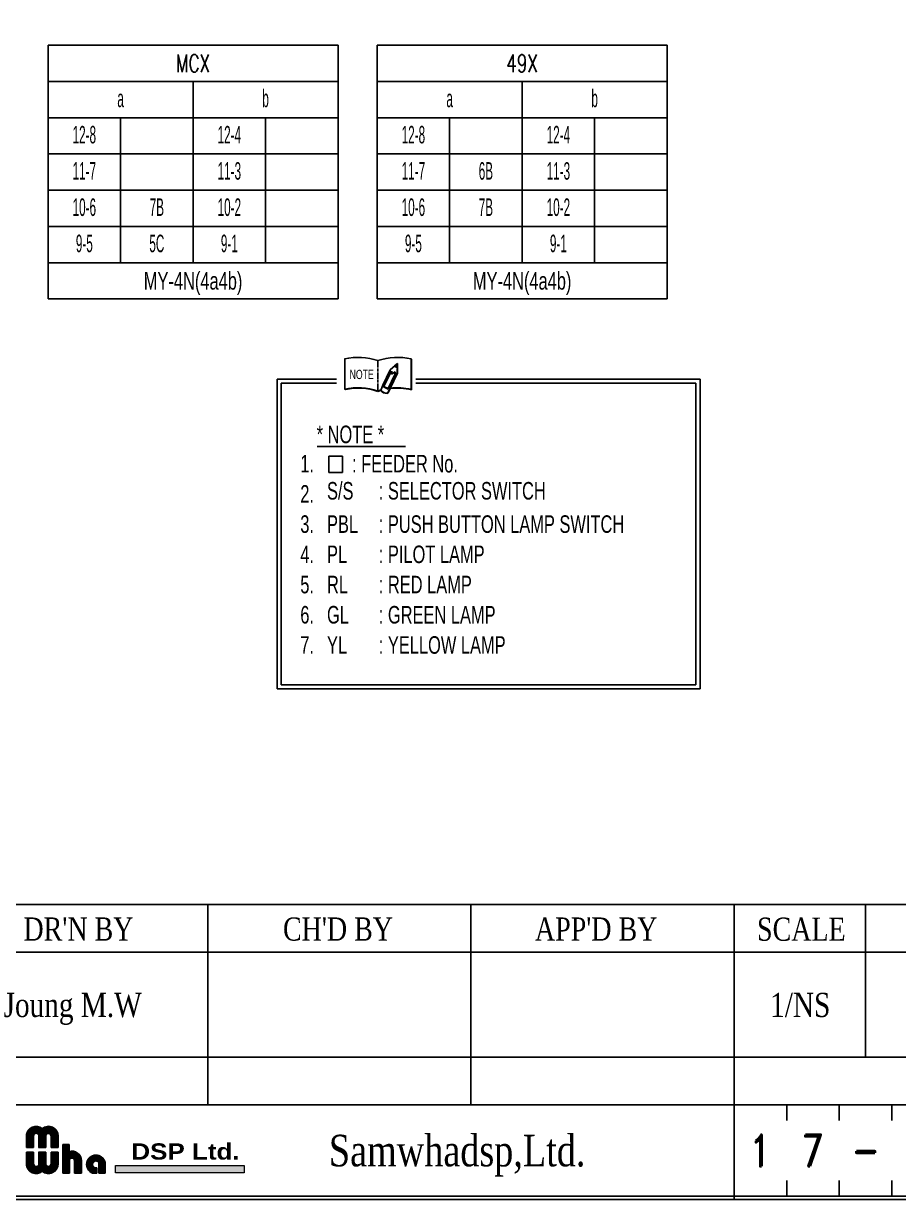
# Model space of a CAD drawing. Header units: millimetres. Extents: x 107 to 2900, y 85 to 3996.
# Drawn here: x 2495.3 to 2674.8, y 727.3 to 968.5 of the extents above; entities that cross this region are included whole.
import ezdxf
from ezdxf.enums import TextEntityAlignment as Align

# ---------------------------------------------------------------- set-up
doc = ezdxf.new("R2010")
doc.units = ezdxf.units.MM
doc.linetypes.add('A1', pattern=[0.7, 0.5, -0.1, 0, -0.1])
for name, color, linetype in [('10', 1, 'Continuous'), ('20', 2, 'Continuous'), ('40', 4, 'Continuous'), ('70', 7, 'Continuous'), ('ASHADE', 7, 'Continuous'), ('TEXT', 6, 'Continuous')]:
    doc.layers.add(name, color=color, linetype=linetype)
doc.styles.add('ghs', font='NGULIM.TTF')
doc.styles.add('ROMANS', font='ROMANS.shx', dxfattribs={"width": 0.7})
doc.styles.add('SD', font='ROMAND.shx', dxfattribs={"width": 0.8})
doc.styles.add('SS', font='batang.ttc', dxfattribs={"width": 0.8})
doc.styles.get("Standard").update_dxf_attribs({"font": 'BareunDotumPro1.ttf'})

# ---------------------------------------------------------------- blocks, each defined once
blk = doc.blocks.new('abcd')
at = {"color": 20}
for p, q in [((7198, 894), (7198, 649)), ((7199, 894), (7199, 649)), ((7200, 895), (7200, 649)), ((7201, 896), (7201, 649)), ((7202, 897), (7202, 649)), ((7203, 897), (7203, 649)), ((7204, 898), (7204, 649)), ((7205, 899), (7205, 649)), ((7206, 899), (7206, 649)), ((7207, 900), (7207, 649)), ((7208, 901), (7208, 649)), ((7209, 901), (7209, 649)), ((7210, 902), (7210, 649)), ((7211, 902), (7211, 649)), ((7212, 903), (7212, 649)), ((7213, 904), (7213, 649)), ((7214, 904), (7214, 649)), ((7215, 905), (7215, 649)), ((7216, 905), (7216, 649)), ((7217, 906), (7217, 649)), ((7218, 906), (7218, 649)), ((7219, 907), (7219, 649)), ((7220, 907), (7220, 649)), ((7221, 908), (7221, 649)), ((7222, 908), (7222, 649)), ((7223, 908), (7223, 649)), ((7224, 909), (7224, 649)), ((7225, 909), (7225, 649)), ((7226, 910), (7226, 649)), ((7227, 910), (7227, 649)), ((7228, 911), (7228, 649)), ((7229, 911), (7229, 649)), ((7230, 911), (7230, 649)), ((7231, 912), (7231, 649)), ((7232, 912), (7232, 649)), ((7233, 912), (7233, 649)), ((7234, 913), (7234, 649)), ((7235, 913), (7235, 649)), ((7236, 913), (7236, 649)), ((7237, 914), (7237, 649)), ((7237, 914), (7237, 649)), ((7238, 914), (7238, 649)), ((7238, 914), (7238, 649)), ((7239, 914), (7239, 649)), ((7240, 914), (7240, 649)), ((7241, 915), (7241, 803)), ((7242, 915), (7242, 807)), ((7243, 915), (7243, 810)), ((7244, 915), (7244, 812)), ((7245, 916), (7245, 814)), ((7246, 916), (7246, 816)), ((7247, 916), (7247, 817)), ((7248, 916), (7248, 818)), ((7249, 917), (7249, 820)), ((7250, 917), (7250, 821)), ((7251, 917), (7251, 822)), ((7252, 917), (7252, 823)), ((7253, 917), (7253, 823)), ((7254, 917), (7254, 824)), ((7255, 918), (7255, 825)), ((7256, 918), (7256, 826)), ((7257, 918), (7257, 826)), ((7258, 918), (7258, 827)), ((7259, 918), (7259, 827)), ((7259, 918), (7259, 827)), ((7260, 918), (7260, 828)), ((7260, 918), (7260, 828)), ((7261, 918), (7261, 828)), ((7262, 918), (7262, 829)), ((7263, 918), (7263, 829)), ((7264, 918), (7264, 830)), ((7265, 919), (7265, 830)), ((7266, 919), (7266, 830)), ((7267, 919), (7267, 830)), ((7268, 919), (7268, 831)), ((7269, 919), (7269, 831)), ((7270, 919), (7270, 831)), ((7271, 919), (7271, 831)), ((7272, 919), (7272, 831)), ((7273, 919), (7273, 831)), ((7274, 919), (7274, 831)), ((7275, 919), (7275, 831)), ((7276, 919), (7276, 831)), ((7277, 919), (7277, 831)), ((7278, 919), (7278, 831)), ((7279, 918), (7279, 831)), ((7280, 918), (7280, 831)), ((7281, 918), (7281, 831)), ((7282, 918), (7282, 830)), ((7283, 918), (7283, 830)), ((7284, 918), (7284, 830)), ((7285, 918), (7285, 830)), ((7286, 918), (7286, 829)), ((7287, 918), (7287, 829)), ((7288, 918), (7288, 829)), ((7289, 917), (7289, 828)), ((7290, 917), (7290, 828)), ((7291, 917), (7291, 827)), ((7292, 917), (7292, 827)), ((7293, 917), (7293, 826)), ((7294, 917), (7294, 825)), ((7295, 916), (7295, 825)), ((7296, 916), (7296, 824)), ((7297, 916), (7297, 823)), ((7298, 916), (7298, 822)), ((7299, 916), (7299, 821)), ((7300, 915), (7300, 820)), ((7301, 915), (7301, 819)), ((7302, 915), (7302, 818)), ((7303, 915), (7303, 816)), ((7304, 914), (7304, 815)), ((7305, 914), (7305, 813)), ((7306, 914), (7306, 811)), ((7307, 913), (7307, 808)), ((7308, 913), (7308, 805)), ((7309, 913), (7309, 649)), ((7310, 912), (7310, 649)), ((7311, 912), (7311, 649)), ((7312, 912), (7312, 649)), ((7313, 911), (7313, 649)), ((7314, 911), (7314, 649)), ((7315, 911), (7315, 649)), ((7316, 910), (7316, 649)), ((7317, 910), (7317, 649)), ((7318, 909), (7318, 649)), ((7319, 909), (7319, 649)), ((7320, 909), (7320, 649)), ((7321, 908), (7321, 649)), ((7322, 908), (7322, 649)), ((7323, 907), (7323, 649)), ((7324, 907), (7324, 649)), ((7324, 907), (7324, 649)), ((7325, 906), (7325, 649)), ((7325, 906), (7325, 649)), ((7326, 906), (7326, 649)), ((7327, 905), (7327, 649)), ((7328, 905), (7328, 649)), ((7329, 904), (7329, 649)), ((7330, 904), (7330, 649)), ((7331, 903), (7331, 649)), ((7332, 903), (7332, 649)), ((7333, 902), (7333, 649)), ((7334, 901), (7334, 649)), ((7335, 901), (7335, 649)), ((7336, 900), (7336, 649)), ((7337, 900), (7337, 649)), ((7338, 899), (7338, 649)), ((7339, 898), (7339, 649)), ((7340, 898), (7340, 649)), ((7341, 897), (7341, 649)), ((7342, 896), (7342, 649)), ((7343, 895), (7343, 649)), ((7344, 895), (7344, 649)), ((7345, 894), (7345, 649)), ((7356, 894), (7356, 649)), ((7357, 894), (7357, 649)), ((7358, 895), (7358, 649)), ((7359, 896), (7359, 649)), ((7360, 897), (7360, 649)), ((7361, 897), (7361, 649)), ((7362, 898), (7362, 649)), ((7363, 899), (7363, 649)), ((7364, 899), (7364, 649)), ((7365, 900), (7365, 649)), ((7366, 901), (7366, 649)), ((7367, 901), (7367, 649)), ((7368, 902), (7368, 649)), ((7369, 902), (7369, 649)), ((7370, 903), (7370, 649)), ((7371, 904), (7371, 649)), ((7372, 904), (7372, 649)), ((7373, 905), (7373, 649)), ((7374, 905), (7374, 649)), ((7375, 906), (7375, 649)), ((7376, 906), (7376, 649)), ((7377, 907), (7377, 649)), ((7378, 907), (7378, 649)), ((7379, 908), (7379, 649)), ((7380, 908), (7380, 649)), ((7381, 909), (7381, 649)), ((7382, 909), (7382, 649)), ((7383, 909), (7383, 649)), ((7384, 910), (7384, 649)), ((7385, 910), (7385, 649)), ((7386, 911), (7386, 649)), ((7387, 911), (7387, 649)), ((7388, 911), (7388, 649)), ((7389, 912), (7389, 649)), ((7390, 912), (7390, 649)), ((7391, 912), (7391, 649)), ((7392, 913), (7392, 649)), ((7393, 913), (7393, 649)), ((7394, 913), (7394, 649)), ((7395, 914), (7395, 803)), ((7396, 914), (7396, 807)), ((7397, 914), (7397, 809)), ((7398, 915), (7398, 811)), ((7399, 915), (7399, 813)), ((7400, 915), (7400, 815)), ((7401, 915), (7401, 816)), ((7402, 916), (7402, 817)), ((7403, 916), (7403, 818)), ((7404, 916), (7404, 819)), ((7405, 916), (7405, 820)), ((7406, 917), (7406, 821)), ((7407, 917), (7407, 822)), ((7408, 917), (7408, 823)), ((7409, 917), (7409, 824)), ((7410, 917), (7410, 824)), ((7411, 917), (7411, 825)), ((7411, 917), (7411, 825)), ((7412, 918), (7412, 825)), ((7412, 918), (7412, 825)), ((7413, 918), (7413, 826)), ((7414, 918), (7414, 826)), ((7415, 918), (7415, 827)), ((7416, 918), (7416, 827)), ((7417, 918), (7417, 828)), ((7418, 918), (7418, 828)), ((7419, 918), (7419, 828)), ((7420, 919), (7420, 829)), ((7421, 919), (7421, 829)), ((7422, 919), (7422, 829)), ((7423, 919), (7423, 829)), ((7424, 919), (7424, 829)), ((7425, 919), (7425, 829)), ((7426, 919), (7426, 830)), ((7427, 919), (7427, 830)), ((7428, 919), (7428, 830)), ((7429, 919), (7429, 830)), ((7430, 919), (7430, 830)), ((7431, 919), (7431, 830)), ((7432, 919), (7432, 829)), ((7433, 919), (7433, 829)), ((7433, 919), (7433, 829)), ((7434, 919), (7434, 829)), ((7434, 919), (7434, 829)), ((7435, 919), (7435, 829)), ((7436, 919), (7436, 829)), ((7437, 919), (7437, 829)), ((7438, 919), (7438, 828)), ((7439, 919), (7439, 828)), ((7440, 919), (7440, 828)), ((7441, 918), (7441, 827)), ((7442, 918), (7442, 827)), ((7443, 918), (7443, 826)), ((7444, 918), (7444, 826)), ((7445, 918), (7445, 825)), ((7446, 918), (7446, 825)), ((7447, 918), (7447, 824)), ((7448, 918), (7448, 823)), ((7449, 917), (7449, 823)), ((7450, 917), (7450, 822)), ((7451, 917), (7451, 821)), ((7452, 917), (7452, 820)), ((7453, 917), (7453, 819)), ((7454, 917), (7454, 818)), ((7455, 916), (7455, 817)), ((7456, 916), (7456, 816)), ((7457, 916), (7457, 814)), ((7458, 916), (7458, 812)), ((7459, 915), (7459, 811)), ((7460, 915), (7460, 808)), ((7461, 915), (7461, 806)), ((7462, 915), (7462, 802)), ((7463, 914), (7463, 649)), ((7463, 914), (7463, 649)), ((7464, 914), (7464, 649)), ((7465, 914), (7465, 649)), ((7466, 913), (7466, 649)), ((7467, 913), (7467, 649)), ((7468, 913), (7468, 649)), ((7469, 912), (7469, 649)), ((7470, 912), (7470, 649)), ((7471, 912), (7471, 649)), ((7472, 911), (7472, 649)), ((7473, 911), (7473, 649)), ((7474, 911), (7474, 649)), ((7475, 910), (7475, 649)), ((7476, 910), (7476, 649)), ((7477, 909), (7477, 649)), ((7478, 909), (7478, 649)), ((7479, 909), (7479, 649)), ((7480, 908), (7480, 649)), ((7481, 908), (7481, 649)), ((7482, 907), (7482, 649)), ((7483, 907), (7483, 649)), ((7484, 906), (7484, 649)), ((7485, 906), (7485, 649)), ((7486, 905), (7486, 649)), ((7487, 905), (7487, 649)), ((7488, 904), (7488, 649)), ((7489, 904), (7489, 649)), ((7490, 903), (7490, 649)), ((7491, 902), (7491, 649)), ((7492, 902), (7492, 649)), ((7493, 901), (7493, 649)), ((7494, 901), (7494, 649)), ((7495, 900), (7495, 649)), ((7496, 899), (7496, 649)), ((7497, 899), (7497, 649)), ((7498, 898), (7498, 649)), ((7499, 897), (7499, 649)), ((7500, 897), (7500, 649)), ((7501, 896), (7501, 649)), ((7502, 895), (7502, 649)), ((7503, 894), (7503, 649)), ((7504, 894), (7504, 649)), ((7151, 807), (7151, 649)), ((7151, 807), (7151, 649)), ((7151, 798), (7151, 649)), ((7152, 816), (7152, 649)), ((7153, 822), (7153, 649)), ((7154, 826), (7154, 649)), ((7155, 830), (7155, 649)), ((7156, 833), (7156, 649)), ((7157, 836), (7157, 649)), ((7158, 839), (7158, 649)), ((7159, 842), (7159, 649)), ((7160, 844), (7160, 649)), ((7161, 847), (7161, 649)), ((7162, 849), (7162, 649)), ((7163, 851), (7163, 649)), ((7164, 853), (7164, 649)), ((7165, 855), (7165, 649)), ((7166, 857), (7166, 649)), ((7167, 858), (7167, 649)), ((7168, 860), (7168, 649)), ((7169, 862), (7169, 649)), ((7170, 863), (7170, 649)), ((7171, 865), (7171, 649)), ((7172, 866), (7172, 649)), ((7172, 866), (7172, 649)), ((7173, 868), (7173, 649)), ((7173, 868), (7173, 649)), ((7174, 869), (7174, 649)), ((7175, 871), (7175, 649)), ((7176, 872), (7176, 649)), ((7177, 873), (7177, 649)), ((7178, 874), (7178, 649)), ((7179, 876), (7179, 649)), ((7180, 877), (7180, 649)), ((7181, 878), (7181, 649)), ((7182, 879), (7182, 649)), ((7183, 880), (7183, 649)), ((7184, 881), (7184, 649)), ((7185, 882), (7185, 649)), ((7186, 883), (7186, 649)), ((7187, 884), (7187, 649)), ((7188, 885), (7188, 649)), ((7189, 886), (7189, 649)), ((7190, 887), (7190, 649)), ((7191, 888), (7191, 649)), ((7192, 889), (7192, 649)), ((7193, 890), (7193, 649)), ((7194, 890), (7194, 649)), ((7195, 891), (7195, 649)), ((7196, 892), (7196, 649)), ((7197, 893), (7197, 649)), ((7241, 649), (7241, 798)), ((7309, 798), (7309, 651)), ((7346, 893), (7346, 649)), ((7346, 893), (7346, 649)), ((7347, 892), (7347, 649)), ((7347, 892), (7347, 649)), ((7348, 892), (7348, 649)), ((7349, 891), (7349, 649)), ((7350, 890), (7350, 649)), ((7351, 890), (7351, 649)), ((7352, 890), (7352, 649)), ((7353, 891), (7353, 649)), ((7354, 892), (7354, 649)), ((7355, 893), (7355, 649)), ((7394, 649), (7394, 796)), ((7505, 893), (7505, 649)), ((7506, 892), (7506, 649)), ((7507, 891), (7507, 649)), ((7508, 890), (7508, 649)), ((7509, 890), (7509, 649)), ((7510, 889), (7510, 649)), ((7511, 888), (7511, 649)), ((7512, 887), (7512, 649)), ((7513, 886), (7513, 649)), ((7513, 886), (7513, 649)), ((7514, 885), (7514, 649)), ((7514, 885), (7514, 649)), ((7515, 884), (7515, 649)), ((7516, 883), (7516, 649)), ((7517, 882), (7517, 649)), ((7518, 881), (7518, 649)), ((7519, 880), (7519, 649)), ((7520, 879), (7520, 649)), ((7521, 878), (7521, 649)), ((7522, 877), (7522, 649)), ((7523, 875), (7523, 649)), ((7524, 874), (7524, 649)), ((7525, 873), (7525, 649)), ((7526, 872), (7526, 649)), ((7527, 870), (7527, 649)), ((7528, 869), (7528, 649)), ((7529, 867), (7529, 649)), ((7530, 866), (7530, 649)), ((7531, 865), (7531, 649)), ((7532, 863), (7532, 649)), ((7533, 861), (7533, 649)), ((7534, 860), (7534, 649)), ((7535, 858), (7535, 649)), ((7535, 858), (7535, 649)), ((7536, 856), (7536, 649)), ((7536, 856), (7536, 649)), ((7537, 854), (7537, 649)), ((7538, 852), (7538, 649)), ((7539, 850), (7539, 649)), ((7540, 848), (7540, 649)), ((7541, 846), (7541, 649)), ((7542, 844), (7542, 649)), ((7543, 841), (7543, 649)), ((7544, 838), (7544, 649)), ((7545, 836), (7545, 649)), ((7546, 832), (7546, 649)), ((7547, 829), (7547, 649)), ((7548, 825), (7548, 649)), ((7549, 820), (7549, 649)), ((7550, 813), (7550, 649)), ((7551, 649), (7551, 799)), ((7151, 649), (7241, 649)), ((7305, 649), (7394, 649)), ((7463, 649), (7551, 649))]:
    blk.add_line(p, q, dxfattribs=at)
at = {"color": 5}
for p, q in [((7610, 689), (7610, 327)), ((7610, 689), (7690, 688)), ((7612, 689), (7612, 327)), ((7613, 689), (7613, 327)), ((7614, 689), (7614, 327)), ((7615, 689), (7615, 327)), ((7616, 689), (7616, 327)), ((7617, 689), (7617, 327)), ((7618, 689), (7618, 327)), ((7619, 689), (7619, 327)), ((7620, 689), (7620, 327)), ((7621, 689), (7621, 327)), ((7622, 689), (7622, 327)), ((7623, 689), (7623, 327)), ((7624, 689), (7624, 327)), ((7625, 689), (7625, 327)), ((7626, 689), (7626, 327)), ((7627, 689), (7627, 327)), ((7628, 689), (7628, 327)), ((7629, 689), (7629, 327)), ((7630, 689), (7630, 327)), ((7631, 689), (7631, 327)), ((7632, 689), (7632, 327)), ((7633, 689), (7633, 327)), ((7634, 689), (7634, 327)), ((7635, 689), (7635, 327)), ((7636, 689), (7636, 327)), ((7637, 689), (7637, 327)), ((7638, 689), (7638, 327)), ((7639, 689), (7639, 327)), ((7640, 689), (7640, 327)), ((7641, 689), (7641, 327)), ((7642, 689), (7642, 327)), ((7643, 689), (7643, 327)), ((7644, 689), (7644, 327)), ((7645, 689), (7645, 327)), ((7646, 689), (7646, 327)), ((7647, 689), (7647, 327)), ((7648, 689), (7648, 327)), ((7649, 689), (7649, 327)), ((7650, 689), (7650, 327)), ((7651, 689), (7651, 327)), ((7652, 689), (7652, 327)), ((7653, 689), (7653, 327)), ((7654, 689), (7654, 327)), ((7655, 688), (7655, 327)), ((7656, 688), (7656, 327)), ((7657, 688), (7657, 327)), ((7657, 688), (7657, 327)), ((7658, 688), (7658, 327)), ((7658, 688), (7658, 327)), ((7659, 688), (7659, 327)), ((7660, 688), (7660, 327)), ((7661, 688), (7661, 327)), ((7662, 688), (7662, 327)), ((7663, 688), (7663, 327)), ((7664, 688), (7664, 327)), ((7665, 688), (7665, 327)), ((7666, 688), (7666, 327)), ((7667, 688), (7667, 327)), ((7668, 688), (7668, 327)), ((7669, 688), (7669, 327)), ((7670, 688), (7670, 327)), ((7671, 688), (7671, 327)), ((7672, 688), (7672, 327)), ((7673, 688), (7673, 327)), ((7674, 688), (7674, 327)), ((7675, 688), (7675, 327)), ((7676, 688), (7676, 327)), ((7677, 688), (7677, 327)), ((7678, 688), (7678, 327)), ((7679, 688), (7679, 327)), ((7679, 688), (7679, 327)), ((7680, 688), (7680, 327)), ((7680, 688), (7680, 327)), ((7681, 688), (7681, 327)), ((7682, 688), (7682, 327)), ((7683, 688), (7683, 327)), ((7684, 688), (7684, 327)), ((7685, 688), (7685, 327)), ((7686, 688), (7686, 327)), ((7687, 688), (7687, 327)), ((7688, 688), (7688, 327)), ((7689, 688), (7689, 327)), ((7690, 600), (7690, 688)), ((7690, 688), (7690, 600)), ((7690, 688), (7690, 327)), ((7691, 600), (7691, 327)), ((7692, 600), (7692, 327)), ((7693, 601), (7693, 327)), ((7694, 601), (7694, 327)), ((7695, 601), (7695, 493)), ((7696, 601), (7696, 496)), ((7697, 602), (7697, 498)), ((7698, 602), (7698, 500)), ((7699, 602), (7699, 502)), ((7700, 602), (7700, 503)), ((7701, 603), (7701, 505)), ((7702, 603), (7702, 506)), ((7703, 603), (7703, 507)), ((7704, 603), (7704, 508)), ((7705, 603), (7705, 509)), ((7706, 603), (7706, 510)), ((7707, 604), (7707, 510)), ((7708, 604), (7708, 511)), ((7709, 604), (7709, 512)), ((7710, 604), (7710, 512)), ((7711, 604), (7711, 513)), ((7712, 604), (7712, 513)), ((7713, 604), (7713, 514)), ((7714, 604), (7714, 514)), ((7715, 605), (7715, 515)), ((7716, 605), (7716, 515)), ((7717, 605), (7717, 515)), ((7718, 605), (7718, 516)), ((7719, 605), (7719, 516)), ((7720, 605), (7720, 516)), ((7721, 605), (7721, 516)), ((7722, 605), (7722, 516)), ((7723, 605), (7723, 516)), ((7724, 605), (7724, 516)), ((7725, 605), (7725, 516)), ((7726, 605), (7726, 517)), ((7727, 605), (7727, 516)), ((7728, 605), (7728, 516)), ((7729, 605), (7729, 516)), ((7730, 605), (7730, 516)), ((7731, 605), (7731, 516)), ((7731, 605), (7731, 516)), ((7732, 605), (7732, 516)), ((7732, 605), (7732, 516)), ((7733, 605), (7733, 516)), ((7734, 605), (7734, 515)), ((7735, 605), (7735, 515)), ((7736, 604), (7736, 515)), ((7737, 604), (7737, 515)), ((7738, 604), (7738, 514)), ((7739, 604), (7739, 514)), ((7740, 604), (7740, 513)), ((7741, 604), (7741, 513)), ((7742, 604), (7742, 512)), ((7743, 604), (7743, 512)), ((7744, 603), (7744, 511)), ((7745, 603), (7745, 510)), ((7746, 603), (7746, 509)), ((7747, 603), (7747, 508)), ((7748, 603), (7748, 508)), ((7749, 603), (7749, 507)), ((7750, 602), (7750, 505)), ((7751, 602), (7751, 504)), ((7752, 602), (7752, 503)), ((7753, 602), (7753, 501)), ((7753, 602), (7753, 501)), ((7754, 601), (7754, 500)), ((7754, 601), (7754, 500)), ((7755, 601), (7755, 498)), ((7756, 601), (7756, 495)), ((7757, 601), (7757, 492)), ((7758, 600), (7758, 327)), ((7759, 600), (7759, 327)), ((7760, 600), (7760, 327)), ((7761, 599), (7761, 327)), ((7762, 599), (7762, 327)), ((7763, 599), (7763, 327)), ((7764, 599), (7764, 327)), ((7765, 598), (7765, 327)), ((7766, 598), (7766, 327)), ((7767, 597), (7767, 327)), ((7768, 597), (7768, 327)), ((7769, 597), (7769, 327)), ((7770, 596), (7770, 327)), ((7771, 596), (7771, 327)), ((7151, 442), (7151, 591)), ((7151, 591), (7241, 591)), ((7151, 433), (7151, 591)), ((7151, 433), (7151, 591)), ((7152, 424), (7152, 591)), ((7153, 418), (7153, 591)), ((7154, 414), (7154, 591)), ((7155, 410), (7155, 591)), ((7156, 407), (7156, 591)), ((7157, 403), (7157, 591)), ((7158, 401), (7158, 591)), ((7159, 398), (7159, 591)), ((7160, 396), (7160, 591)), ((7161, 393), (7161, 591)), ((7162, 391), (7162, 591)), ((7163, 389), (7163, 591)), ((7164, 387), (7164, 591)), ((7165, 385), (7165, 591)), ((7166, 383), (7166, 591)), ((7167, 381), (7167, 591)), ((7168, 380), (7168, 591)), ((7169, 378), (7169, 591)), ((7170, 377), (7170, 591)), ((7171, 375), (7171, 591)), ((7172, 374), (7172, 591)), ((7172, 374), (7172, 591)), ((7173, 372), (7173, 591)), ((7173, 372), (7173, 591)), ((7174, 371), (7174, 591)), ((7175, 369), (7175, 591)), ((7176, 368), (7176, 591)), ((7177, 367), (7177, 591)), ((7178, 366), (7178, 591)), ((7179, 364), (7179, 591)), ((7180, 363), (7180, 591)), ((7181, 362), (7181, 591)), ((7182, 361), (7182, 591)), ((7183, 360), (7183, 591)), ((7184, 359), (7184, 591)), ((7185, 358), (7185, 591)), ((7186, 357), (7186, 591)), ((7187, 356), (7187, 591)), ((7188, 355), (7188, 591)), ((7189, 354), (7189, 591)), ((7190, 353), (7190, 591)), ((7191, 352), (7191, 591)), ((7192, 351), (7192, 591)), ((7193, 350), (7193, 591)), ((7194, 349), (7194, 591)), ((7195, 349), (7195, 591)), ((7196, 348), (7196, 591)), ((7197, 347), (7197, 591)), ((7198, 346), (7198, 591)), ((7199, 345), (7199, 591)), ((7200, 345), (7200, 591)), ((7201, 344), (7201, 591)), ((7202, 343), (7202, 591)), ((7203, 343), (7203, 591)), ((7204, 342), (7204, 591)), ((7205, 341), (7205, 591)), ((7206, 341), (7206, 591)), ((7207, 340), (7207, 591)), ((7208, 339), (7208, 591)), ((7209, 339), (7209, 591)), ((7210, 338), (7210, 591)), ((7211, 337), (7211, 591)), ((7212, 337), (7212, 591)), ((7213, 336), (7213, 591)), ((7214, 336), (7214, 591)), ((7215, 335), (7215, 591)), ((7216, 335), (7216, 591)), ((7217, 334), (7217, 591)), ((7218, 334), (7218, 591)), ((7219, 333), (7219, 591)), ((7220, 333), (7220, 591)), ((7221, 332), (7221, 591)), ((7222, 332), (7222, 591)), ((7223, 331), (7223, 591)), ((7224, 331), (7224, 591)), ((7225, 331), (7225, 591)), ((7226, 330), (7226, 591)), ((7227, 330), (7227, 591)), ((7228, 329), (7228, 591)), ((7229, 329), (7229, 591)), ((7230, 329), (7230, 591)), ((7231, 328), (7231, 591)), ((7232, 328), (7232, 591)), ((7233, 328), (7233, 591)), ((7234, 327), (7234, 591)), ((7235, 327), (7235, 591)), ((7236, 327), (7236, 591)), ((7237, 326), (7237, 591)), ((7237, 326), (7237, 591)), ((7238, 326), (7238, 591)), ((7238, 326), (7238, 591)), ((7239, 326), (7239, 591)), ((7240, 325), (7240, 591)), ((7241, 591), (7241, 442)), ((7305, 591), (7394, 591)), ((7309, 327), (7309, 591)), ((7309, 442), (7309, 589)), ((7310, 327), (7310, 591)), ((7311, 328), (7311, 591)), ((7312, 328), (7312, 591)), ((7313, 328), (7313, 591)), ((7314, 329), (7314, 591)), ((7315, 329), (7315, 591)), ((7316, 330), (7316, 591)), ((7317, 330), (7317, 591)), ((7318, 330), (7318, 591)), ((7319, 331), (7319, 591)), ((7320, 331), (7320, 591)), ((7321, 332), (7321, 591)), ((7322, 332), (7322, 591)), ((7323, 333), (7323, 591)), ((7324, 333), (7324, 591)), ((7324, 333), (7324, 591)), ((7325, 334), (7325, 591)), ((7325, 334), (7325, 591)), ((7326, 334), (7326, 591)), ((7327, 335), (7327, 591)), ((7328, 335), (7328, 591)), ((7329, 336), (7329, 591)), ((7330, 336), (7330, 591)), ((7331, 337), (7331, 591)), ((7332, 337), (7332, 591)), ((7333, 338), (7333, 591)), ((7334, 338), (7334, 591)), ((7335, 339), (7335, 591)), ((7336, 340), (7336, 591)), ((7337, 340), (7337, 591)), ((7338, 341), (7338, 591)), ((7339, 342), (7339, 591)), ((7340, 342), (7340, 591)), ((7341, 343), (7341, 591)), ((7342, 344), (7342, 591)), ((7343, 344), (7343, 591)), ((7344, 345), (7344, 591)), ((7345, 346), (7345, 591)), ((7346, 347), (7346, 591)), ((7346, 347), (7346, 591)), ((7347, 347), (7347, 591)), ((7347, 347), (7347, 591)), ((7348, 348), (7348, 591)), ((7349, 349), (7349, 591)), ((7350, 350), (7350, 591)), ((7351, 350), (7351, 591)), ((7352, 349), (7352, 591)), ((7353, 349), (7353, 591)), ((7354, 348), (7354, 591)), ((7355, 347), (7355, 591)), ((7356, 346), (7356, 591)), ((7357, 345), (7357, 591)), ((7358, 345), (7358, 591)), ((7359, 344), (7359, 591)), ((7360, 343), (7360, 591)), ((7361, 343), (7361, 591)), ((7362, 342), (7362, 591)), ((7363, 341), (7363, 591)), ((7364, 341), (7364, 591)), ((7365, 340), (7365, 591)), ((7366, 339), (7366, 591)), ((7367, 339), (7367, 591)), ((7368, 338), (7368, 591)), ((7369, 337), (7369, 591)), ((7370, 337), (7370, 591)), ((7371, 336), (7371, 591)), ((7372, 336), (7372, 591)), ((7373, 335), (7373, 591)), ((7374, 335), (7374, 591)), ((7375, 334), (7375, 591)), ((7376, 334), (7376, 591)), ((7377, 333), (7377, 591)), ((7378, 333), (7378, 591)), ((7379, 332), (7379, 591)), ((7380, 332), (7380, 591)), ((7381, 331), (7381, 591)), ((7382, 331), (7382, 591)), ((7383, 330), (7383, 591)), ((7384, 330), (7384, 591)), ((7385, 330), (7385, 591)), ((7386, 329), (7386, 591)), ((7387, 329), (7387, 591)), ((7388, 328), (7388, 591)), ((7389, 328), (7389, 591)), ((7390, 328), (7390, 591)), ((7391, 327), (7391, 591)), ((7392, 327), (7392, 591)), ((7393, 327), (7393, 591)), ((7394, 591), (7394, 444)), ((7394, 326), (7394, 591)), ((7463, 325), (7463, 591)), ((7463, 591), (7551, 591)), ((7463, 326), (7463, 591)), ((7464, 326), (7464, 591)), ((7465, 326), (7465, 591)), ((7466, 326), (7466, 591)), ((7467, 327), (7467, 591)), ((7468, 327), (7468, 591)), ((7469, 327), (7469, 591)), ((7470, 328), (7470, 591)), ((7471, 328), (7471, 591)), ((7472, 328), (7472, 591)), ((7473, 329), (7473, 591)), ((7474, 329), (7474, 591)), ((7475, 330), (7475, 591)), ((7476, 330), (7476, 591)), ((7477, 330), (7477, 591)), ((7478, 331), (7478, 591)), ((7479, 331), (7479, 591)), ((7480, 332), (7480, 591)), ((7481, 332), (7481, 591)), ((7482, 333), (7482, 591)), ((7483, 333), (7483, 591)), ((7484, 334), (7484, 591)), ((7485, 334), (7485, 591)), ((7486, 335), (7486, 591)), ((7487, 335), (7487, 591)), ((7488, 336), (7488, 591)), ((7489, 336), (7489, 591)), ((7490, 337), (7490, 591)), ((7491, 337), (7491, 591)), ((7492, 338), (7492, 591)), ((7493, 339), (7493, 591)), ((7494, 339), (7494, 591)), ((7495, 340), (7495, 591)), ((7496, 341), (7496, 591)), ((7497, 341), (7497, 591)), ((7498, 342), (7498, 591)), ((7499, 343), (7499, 591)), ((7500, 343), (7500, 591)), ((7501, 344), (7501, 591)), ((7502, 345), (7502, 591)), ((7503, 345), (7503, 591)), ((7504, 346), (7504, 591)), ((7505, 347), (7505, 591)), ((7506, 348), (7506, 591)), ((7507, 349), (7507, 591)), ((7508, 349), (7508, 591)), ((7509, 350), (7509, 591)), ((7510, 351), (7510, 591)), ((7511, 352), (7511, 591)), ((7512, 353), (7512, 591)), ((7513, 354), (7513, 591)), ((7513, 354), (7513, 591)), ((7514, 355), (7514, 591)), ((7514, 355), (7514, 591)), ((7515, 356), (7515, 591)), ((7516, 357), (7516, 591)), ((7517, 358), (7517, 591)), ((7518, 359), (7518, 591)), ((7519, 360), (7519, 591)), ((7520, 361), (7520, 591)), ((7521, 362), (7521, 591)), ((7522, 363), (7522, 591)), ((7523, 365), (7523, 591)), ((7524, 366), (7524, 591)), ((7525, 367), (7525, 591)), ((7526, 368), (7526, 591)), ((7527, 370), (7527, 591)), ((7528, 371), (7528, 591)), ((7529, 372), (7529, 591)), ((7530, 374), (7530, 591)), ((7531, 375), (7531, 591)), ((7532, 377), (7532, 591)), ((7533, 378), (7533, 591)), ((7534, 380), (7534, 591)), ((7535, 382), (7535, 591)), ((7535, 382), (7535, 591)), ((7536, 384), (7536, 591)), ((7536, 384), (7536, 591)), ((7537, 385), (7537, 591)), ((7538, 387), (7538, 591)), ((7539, 389), (7539, 591)), ((7540, 392), (7540, 591)), ((7541, 394), (7541, 591)), ((7542, 396), (7542, 591)), ((7543, 399), (7543, 591)), ((7544, 401), (7544, 591)), ((7545, 404), (7545, 591)), ((7546, 408), (7546, 591)), ((7547, 411), (7547, 591)), ((7548, 415), (7548, 591)), ((7549, 420), (7549, 591)), ((7550, 426), (7550, 591)), ((7551, 591), (7551, 441)), ((7757, 327), (7757, 485)), ((7772, 595), (7772, 327)), ((7773, 595), (7773, 327)), ((7774, 595), (7774, 327)), ((7775, 594), (7775, 327)), ((7776, 594), (7776, 327)), ((7777, 593), (7777, 327)), ((7778, 593), (7778, 327)), ((7779, 592), (7779, 327)), ((7780, 592), (7780, 327)), ((7781, 591), (7781, 327)), ((7782, 591), (7782, 327)), ((7783, 590), (7783, 327)), ((7784, 590), (7784, 327)), ((7785, 589), (7785, 327)), ((7786, 589), (7786, 327)), ((7787, 588), (7787, 327)), ((7788, 587), (7788, 327)), ((7789, 587), (7789, 327)), ((7790, 586), (7790, 327)), ((7791, 585), (7791, 327)), ((7792, 585), (7792, 327)), ((7793, 584), (7793, 327)), ((7794, 583), (7794, 327)), ((7795, 583), (7795, 327)), ((7796, 582), (7796, 327)), ((7797, 581), (7797, 327)), ((7798, 581), (7798, 327)), ((7799, 580), (7799, 327)), ((7800, 579), (7800, 327)), ((7801, 578), (7801, 327)), ((7802, 577), (7802, 327)), ((7803, 577), (7803, 327)), ((7804, 576), (7804, 327)), ((7805, 575), (7805, 327)), ((7806, 574), (7806, 327)), ((7807, 573), (7807, 327)), ((7808, 572), (7808, 327)), ((7809, 571), (7809, 327)), ((7809, 571), (7809, 327)), ((7810, 570), (7810, 327)), ((7810, 570), (7810, 327)), ((7811, 569), (7811, 327)), ((7812, 568), (7812, 327)), ((7813, 567), (7813, 327)), ((7814, 566), (7814, 327)), ((7815, 565), (7815, 327)), ((7816, 564), (7816, 327)), ((7817, 563), (7817, 327)), ((7818, 562), (7818, 327)), ((7819, 560), (7819, 327)), ((7820, 559), (7820, 327)), ((7821, 558), (7821, 327)), ((7822, 556), (7822, 327)), ((7823, 555), (7823, 327)), ((7824, 554), (7824, 327)), ((7825, 552), (7825, 327)), ((7826, 551), (7826, 327)), ((7827, 549), (7827, 327)), ((7828, 548), (7828, 327)), ((7829, 546), (7829, 327)), ((7830, 544), (7830, 327)), ((7831, 543), (7831, 327)), ((7831, 543), (7831, 327)), ((7832, 541), (7832, 327)), ((7832, 541), (7832, 327)), ((7833, 539), (7833, 327)), ((7834, 537), (7834, 327)), ((7835, 535), (7835, 327)), ((7836, 532), (7836, 327)), ((7837, 530), (7837, 327)), ((7838, 528), (7838, 327)), ((7839, 525), (7839, 327)), ((7840, 522), (7840, 327)), ((7841, 519), (7841, 327)), ((7842, 515), (7842, 327)), ((7843, 511), (7843, 327)), ((7844, 507), (7844, 327)), ((7845, 501), (7845, 327)), ((7846, 490), (7846, 327)), ((7914, 454), (7914, 418)), ((7915, 460), (7915, 412)), ((7916, 464), (7916, 408)), ((7917, 468), (7917, 404)), ((7918, 472), (7918, 401)), ((7919, 475), (7919, 398)), ((7919, 475), (7919, 398)), ((7920, 477), (7920, 395)), ((7920, 477), (7920, 395)), ((7921, 480), (7921, 392)), ((7922, 482), (7922, 390)), ((7923, 485), (7923, 388)), ((7924, 487), (7924, 385)), ((7925, 489), (7925, 383)), ((7926, 491), (7926, 381)), ((7927, 493), (7927, 380)), ((7928, 495), (7928, 378)), ((7929, 496), (7929, 376)), ((7930, 498), (7930, 374)), ((7931, 500), (7931, 373)), ((7932, 501), (7932, 371)), ((7933, 503), (7933, 370)), ((7934, 504), (7934, 368)), ((7935, 505), (7935, 367)), ((7936, 507), (7936, 365)), ((7937, 508), (7937, 364)), ((7938, 509), (7938, 363)), ((7939, 511), (7939, 362)), ((7940, 512), (7940, 360)), ((7941, 513), (7941, 359)), ((7941, 513), (7941, 359)), ((7942, 514), (7942, 358)), ((7942, 514), (7942, 358)), ((7943, 515), (7943, 357)), ((7944, 516), (7944, 356)), ((7945, 518), (7945, 355)), ((7946, 519), (7946, 354)), ((7947, 520), (7947, 353)), ((7948, 521), (7948, 352)), ((7949, 522), (7949, 351)), ((7950, 522), (7950, 350)), ((7951, 523), (7951, 349)), ((7952, 524), (7952, 348)), ((7953, 525), (7953, 347)), ((7954, 526), (7954, 346)), ((7955, 527), (7955, 345)), ((7956, 528), (7956, 345)), ((7957, 529), (7957, 344)), ((7958, 529), (7958, 343)), ((7959, 530), (7959, 342)), ((7960, 531), (7960, 341)), ((7961, 532), (7961, 341)), ((7962, 532), (7962, 340)), ((7963, 533), (7963, 339)), ((7964, 534), (7964, 339)), ((7965, 534), (7965, 338)), ((7966, 535), (7966, 337)), ((7967, 536), (7967, 337)), ((7968, 536), (7968, 336)), ((7969, 537), (7969, 335)), ((7970, 538), (7970, 335)), ((7971, 538), (7971, 334)), ((7972, 539), (7972, 334)), ((7973, 539), (7973, 333)), ((7974, 540), (7974, 332)), ((7975, 540), (7975, 332)), ((7976, 541), (7976, 331)), ((7977, 541), (7977, 331)), ((7978, 542), (7978, 330)), ((7979, 542), (7979, 330)), ((7980, 543), (7980, 329)), ((7981, 543), (7981, 329)), ((7982, 544), (7982, 328)), ((7983, 544), (7983, 328)), ((7984, 545), (7984, 328)), ((7985, 545), (7985, 327)), ((7986, 546), (7986, 327)), ((7987, 546), (7987, 444)), ((7988, 546), (7988, 448)), ((7989, 547), (7989, 451)), ((7990, 547), (7990, 454)), ((7991, 548), (7991, 456)), ((7992, 548), (7992, 458)), ((7993, 548), (7993, 460)), ((7994, 549), (7994, 461)), ((7995, 549), (7995, 463)), ((7996, 549), (7996, 464)), ((7997, 550), (7997, 465)), ((7998, 550), (7998, 466)), ((7999, 550), (7999, 467)), ((8000, 550), (8000, 468)), ((8001, 551), (8001, 469)), ((8002, 551), (8002, 470)), ((8003, 551), (8003, 471)), ((8004, 551), (8004, 472)), ((8005, 552), (8005, 472)), ((8006, 552), (8006, 473)), ((8006, 552), (8006, 473)), ((8007, 552), (8007, 474)), ((8007, 552), (8007, 474)), ((8008, 552), (8008, 474)), ((8009, 552), (8009, 475)), ((8010, 553), (8010, 476)), ((8011, 553), (8011, 476)), ((8012, 553), (8012, 477)), ((8013, 553), (8013, 477)), ((8014, 553), (8014, 477)), ((8015, 553), (8015, 478)), ((8016, 553), (8016, 478)), ((8017, 554), (8017, 479)), ((8018, 554), (8018, 479)), ((8019, 554), (8019, 479)), ((8020, 554), (8020, 479)), ((8021, 554), (8021, 480)), ((8022, 554), (8022, 480)), ((8023, 554), (8023, 480)), ((8024, 554), (8024, 480)), ((8025, 554), (8025, 480)), ((8026, 554), (8026, 481)), ((8027, 554), (8027, 481)), ((8028, 554), (8028, 481)), ((8028, 554), (8028, 481)), ((8029, 554), (8029, 481)), ((8029, 554), (8029, 481)), ((8030, 554), (8030, 481)), ((8031, 554), (8031, 481)), ((8032, 554), (8032, 481)), ((8033, 554), (8033, 481)), ((8034, 554), (8034, 481)), ((8035, 554), (8035, 481)), ((8036, 554), (8036, 481)), ((8037, 554), (8037, 480)), ((8038, 554), (8038, 480)), ((8039, 554), (8039, 480)), ((8040, 554), (8040, 480)), ((8041, 554), (8041, 480)), ((8042, 554), (8042, 479)), ((8043, 554), (8043, 479)), ((8044, 554), (8044, 479)), ((8045, 554), (8045, 479)), ((8046, 554), (8046, 478)), ((8047, 553), (8047, 478)), ((8048, 553), (8048, 477)), ((8049, 553), (8049, 477)), ((8050, 553), (8050, 477)), ((8051, 553), (8051, 476)), ((8052, 553), (8052, 476)), ((8053, 552), (8053, 475)), ((8054, 552), (8054, 474)), ((8055, 552), (8055, 474)), ((8056, 552), (8056, 473)), ((8057, 552), (8057, 472)), ((8058, 551), (8058, 472)), ((8059, 551), (8059, 471)), ((8060, 551), (8060, 470)), ((8061, 551), (8061, 469)), ((8062, 550), (8062, 468)), ((8063, 550), (8063, 467)), ((8064, 550), (8064, 466)), ((8065, 549), (8065, 465)), ((8066, 549), (8066, 327)), ((8066, 464), (8066, 327)), ((8067, 549), (8067, 327)), ((8068, 549), (8068, 327)), ((8069, 548), (8069, 327)), ((8070, 548), (8070, 327)), ((8071, 548), (8071, 327)), ((8072, 547), (8072, 327)), ((8073, 547), (8073, 327)), ((8074, 546), (8074, 327)), ((8075, 546), (8075, 327)), ((8076, 546), (8076, 327)), ((8077, 545), (8077, 327)), ((8078, 545), (8078, 327)), ((8079, 544), (8079, 327)), ((8080, 544), (8080, 327)), ((8081, 543), (8081, 327)), ((8082, 543), (8082, 327)), ((8083, 542), (8083, 327)), ((8084, 542), (8084, 327)), ((8085, 541), (8085, 327)), ((8086, 541), (8086, 327)), ((8087, 540), (8087, 327)), ((8088, 540), (8088, 327)), ((8089, 539), (8089, 327)), ((8090, 539), (8090, 327)), ((8091, 538), (8091, 327)), ((8092, 538), (8092, 327)), ((8093, 537), (8093, 327)), ((8094, 536), (8094, 327)), ((8095, 536), (8095, 327)), ((8096, 535), (8096, 327)), ((8097, 534), (8097, 327)), ((8098, 534), (8098, 327)), ((8099, 533), (8099, 327)), ((8100, 532), (8100, 327)), ((8101, 532), (8101, 327)), ((8102, 531), (8102, 327)), ((8103, 530), (8103, 327)), ((8104, 529), (8104, 327)), ((8105, 528), (8105, 327)), ((8106, 528), (8106, 327)), ((8107, 527), (8107, 327)), ((8108, 526), (8108, 327)), ((8108, 526), (8108, 327)), ((8109, 525), (8109, 327)), ((8109, 525), (8109, 327)), ((8110, 524), (8110, 327)), ((8111, 523), (8111, 327)), ((8112, 522), (8112, 327)), ((8113, 521), (8113, 327)), ((8114, 520), (8114, 327)), ((8115, 519), (8115, 327)), ((8116, 518), (8116, 327)), ((8117, 517), (8117, 327)), ((8118, 516), (8118, 327)), ((8119, 515), (8119, 327)), ((8120, 514), (8120, 327)), ((8121, 513), (8121, 327)), ((8122, 512), (8122, 327)), ((8123, 511), (8123, 327)), ((8124, 509), (8124, 327)), ((8125, 508), (8125, 327)), ((8126, 507), (8126, 327)), ((8127, 505), (8127, 327)), ((8128, 504), (8128, 327)), ((8129, 502), (8129, 327)), ((8130, 501), (8130, 327)), ((8130, 501), (8130, 327)), ((8131, 499), (8131, 327)), ((8131, 499), (8131, 327)), ((8132, 498), (8132, 327)), ((8133, 496), (8133, 327)), ((8134, 494), (8134, 327)), ((8135, 493), (8135, 327)), ((8136, 491), (8136, 327)), ((8137, 489), (8137, 327)), ((8138, 487), (8138, 327)), ((8139, 484), (8139, 327)), ((8140, 482), (8140, 327)), ((8141, 480), (8141, 327)), ((8142, 477), (8142, 327)), ((8143, 474), (8143, 327)), ((8144, 471), (8144, 327)), ((8145, 468), (8145, 327)), ((8146, 465), (8146, 327)), ((8146, 327), (8146, 464)), ((7241, 325), (7241, 437)), ((7242, 325), (7242, 433)), ((7243, 325), (7243, 430)), ((7244, 324), (7244, 428)), ((7245, 324), (7245, 426)), ((7246, 324), (7246, 424)), ((7247, 324), (7247, 423)), ((7248, 324), (7248, 421)), ((7249, 323), (7249, 420)), ((7250, 323), (7250, 419)), ((7251, 323), (7251, 418)), ((7252, 323), (7252, 417)), ((7253, 323), (7253, 416)), ((7254, 322), (7254, 416)), ((7255, 322), (7255, 415)), ((7256, 322), (7256, 414)), ((7257, 322), (7257, 414)), ((7258, 322), (7258, 413)), ((7259, 322), (7259, 413)), ((7259, 322), (7259, 413)), ((7260, 322), (7260, 412)), ((7260, 322), (7260, 412)), ((7261, 322), (7261, 412)), ((7262, 322), (7262, 411)), ((7263, 322), (7263, 411)), ((7264, 321), (7264, 410)), ((7265, 321), (7265, 410)), ((7266, 321), (7266, 410)), ((7267, 321), (7267, 410)), ((7268, 321), (7268, 409)), ((7269, 321), (7269, 409)), ((7270, 321), (7270, 409)), ((7271, 321), (7271, 409)), ((7272, 321), (7272, 409)), ((7273, 321), (7273, 409)), ((7274, 321), (7274, 409)), ((7275, 321), (7275, 409)), ((7276, 321), (7276, 409)), ((7277, 321), (7277, 409)), ((7278, 321), (7278, 409)), ((7279, 321), (7279, 409)), ((7280, 321), (7280, 409)), ((7281, 322), (7281, 409)), ((7282, 322), (7282, 409)), ((7283, 322), (7283, 410)), ((7284, 322), (7284, 410)), ((7285, 322), (7285, 410)), ((7286, 322), (7286, 411)), ((7287, 322), (7287, 411)), ((7288, 322), (7288, 411)), ((7289, 322), (7289, 412)), ((7290, 323), (7290, 412)), ((7291, 323), (7291, 413)), ((7292, 323), (7292, 413)), ((7293, 323), (7293, 414)), ((7294, 323), (7294, 415)), ((7295, 323), (7295, 415)), ((7296, 324), (7296, 416)), ((7297, 324), (7297, 417)), ((7298, 324), (7298, 418)), ((7299, 324), (7299, 419)), ((7300, 325), (7300, 420)), ((7301, 325), (7301, 421)), ((7302, 325), (7302, 422)), ((7303, 325), (7303, 424)), ((7304, 326), (7304, 425)), ((7305, 326), (7305, 427)), ((7306, 326), (7306, 429)), ((7307, 326), (7307, 431)), ((7308, 327), (7308, 435)), ((7395, 326), (7395, 437)), ((7396, 326), (7396, 433)), ((7397, 326), (7397, 431)), ((7398, 325), (7398, 429)), ((7399, 325), (7399, 427)), ((7400, 325), (7400, 425)), ((7401, 324), (7401, 424)), ((7402, 324), (7402, 423)), ((7403, 324), (7403, 421)), ((7404, 324), (7404, 420)), ((7405, 324), (7405, 419)), ((7406, 323), (7406, 419)), ((7407, 323), (7407, 418)), ((7408, 323), (7408, 417)), ((7409, 323), (7409, 416)), ((7410, 323), (7410, 416)), ((7411, 322), (7411, 415)), ((7411, 322), (7411, 415)), ((7412, 322), (7412, 414)), ((7412, 322), (7412, 414)), ((7413, 322), (7413, 414)), ((7414, 322), (7414, 413)), ((7415, 322), (7415, 413)), ((7416, 322), (7416, 413)), ((7417, 322), (7417, 412)), ((7418, 322), (7418, 412)), ((7419, 321), (7419, 412)), ((7420, 321), (7420, 411)), ((7421, 321), (7421, 411)), ((7422, 321), (7422, 411)), ((7423, 321), (7423, 411)), ((7424, 321), (7424, 411)), ((7425, 321), (7425, 410)), ((7426, 321), (7426, 410)), ((7427, 321), (7427, 410)), ((7428, 321), (7428, 410)), ((7429, 321), (7429, 410)), ((7430, 321), (7430, 410)), ((7431, 321), (7431, 410)), ((7432, 321), (7432, 410)), ((7433, 321), (7433, 411)), ((7433, 321), (7433, 411)), ((7434, 321), (7434, 411)), ((7434, 321), (7434, 411)), ((7435, 321), (7435, 411)), ((7436, 321), (7436, 411)), ((7437, 321), (7437, 411)), ((7438, 321), (7438, 412)), ((7439, 321), (7439, 412)), ((7440, 321), (7440, 412)), ((7441, 321), (7441, 413)), ((7442, 322), (7442, 413)), ((7443, 322), (7443, 414)), ((7444, 322), (7444, 414)), ((7445, 322), (7445, 415)), ((7446, 322), (7446, 415)), ((7447, 322), (7447, 416)), ((7448, 322), (7448, 416)), ((7449, 322), (7449, 417)), ((7450, 323), (7450, 418)), ((7451, 323), (7451, 419)), ((7452, 323), (7452, 420)), ((7453, 323), (7453, 421)), ((7454, 323), (7454, 422)), ((7455, 324), (7455, 423)), ((7456, 324), (7456, 424)), ((7457, 324), (7457, 426)), ((7458, 324), (7458, 427)), ((7459, 324), (7459, 429)), ((7460, 325), (7460, 432)), ((7461, 325), (7461, 434)), ((7462, 325), (7462, 438)), ((7610, 327), (7694, 327)), ((7757, 327), (7846, 327)), ((7913, 446), (7913, 426)), ((7986, 327), (8040, 327)), ((7987, 428), (7987, 327)), ((7988, 424), (7988, 327)), ((7989, 421), (7989, 327)), ((7990, 418), (7990, 327)), ((7991, 416), (7991, 327)), ((7992, 414), (7992, 327)), ((7993, 413), (7993, 327)), ((7994, 411), (7994, 327)), ((7995, 410), (7995, 327)), ((7996, 408), (7996, 327)), ((7997, 407), (7997, 327)), ((7998, 406), (7998, 327)), ((7999, 405), (7999, 327)), ((8000, 404), (8000, 327)), ((8001, 403), (8001, 327)), ((8002, 402), (8002, 327)), ((8003, 401), (8003, 327)), ((8004, 401), (8004, 327)), ((8005, 400), (8005, 327)), ((8006, 399), (8006, 327)), ((8006, 399), (8006, 327)), ((8007, 398), (8007, 327)), ((8007, 398), (8007, 327)), ((8008, 398), (8008, 327)), ((8009, 397), (8009, 327)), ((8010, 397), (8010, 327)), ((8011, 396), (8011, 327)), ((8012, 396), (8012, 327)), ((8013, 395), (8013, 327)), ((8014, 395), (8014, 327)), ((8015, 394), (8015, 327)), ((8016, 394), (8016, 327)), ((8017, 394), (8017, 327)), ((8040, 394), (8018, 394)), ((8018, 394), (8018, 327)), ((8019, 394), (8019, 327)), ((8020, 394), (8020, 327)), ((8021, 394), (8021, 327)), ((8022, 394), (8022, 327)), ((8023, 394), (8023, 327)), ((8024, 394), (8024, 327)), ((8025, 394), (8025, 327)), ((8026, 394), (8026, 327)), ((8027, 394), (8027, 327)), ((8028, 394), (8028, 327)), ((8028, 394), (8028, 327)), ((8029, 394), (8029, 327)), ((8029, 394), (8029, 327)), ((8030, 394), (8030, 327)), ((8031, 394), (8031, 327)), ((8032, 394), (8032, 327)), ((8033, 394), (8033, 327)), ((8034, 394), (8034, 327)), ((8035, 394), (8035, 327)), ((8036, 394), (8036, 327)), ((8037, 394), (8037, 327)), ((8038, 394), (8038, 327)), ((8039, 394), (8039, 327)), ((8040, 327), (8040, 394)), ((8066, 327), (8146, 327))]:
    blk.add_line(p, q, dxfattribs=at)
at = {"color": 20}
for centre, radius, start, end in [((7272, 798), 121, 49.2469, 179.9722), ((7430, 798), 121, 359.2542, 130.9238), ((7275, 797), 34.2, 1.5245, 178.8704), ((7429, 795), 34.2, 1.5245, 178.8704)]:
    blk.add_arc(centre, radius, start, end, dxfattribs=at)
at = {"color": 5}
for centre, radius, start, end in [((7725, 484), 121, 359.2542, 106.4873), ((7725, 485), 31.9, 359.0626, 181.3609), ((8031, 436), 118, 13.5527, 247.7467), ((8031, 436), 44.6, 38.4087, 252.3284), ((7272, 442), 121, 180.0278, 310.7531), ((7275, 443), 34.2, 181.1296, 358.4755), ((7430, 442), 121, 229.0762, 0.7458), ((7429, 444), 34.2, 181.1296, 358.4755)]:
    blk.add_arc(centre, radius, start, end, dxfattribs=at)
blk = doc.blocks.new('abcde')
at = {"layer": 'ASHADE', "lineweight": 5}
blk.add_hatch(color=5, dxfattribs=at).paths.add_polyline_path([(6745.2, 94.9), (6745.2, 103.3), (6891.6, 103.3), (6891.6, 94.9)])
for p, q in [((6745.2, 94.9), (6745.2, 103.3)), ((6891.6, 103.3), (6891.6, 94.9))]:
    blk.add_line(p, q, dxfattribs=at)
at = {"layer": 'ASHADE', "color": 5, "lineweight": 5}
for p, q in [((6745.2, 103.3), (6891.6, 103.3)), ((6891.6, 94.9), (6745.2, 94.9))]:
    blk.add_line(p, q, dxfattribs=at)
at = {"color": 0, "xscale": 0.09000000000000001, "yscale": 0.09000000000000001, "zscale": 0.09000000000000001}
blk.add_blockref('abcd', (6000, 65.1), dxfattribs=at)
at = {"layer": 'ASHADE', "lineweight": 5, "insert": (6763.1, 128.4), "char_height": 18.526, "width": 329.625, "attachment_point": 1}
blk.add_mtext('{\\fArial Black|b0|i0|c0|p34;DSP Ltd.}', dxfattribs=at)

msp = doc.modelspace()

# ---------------------------------------------------------------- linework, layer by layer
for p, q in [((2500.31, 964.084), (2559.814, 964.084)), ((2500.31, 964.084), (2500.31, 912.018)), ((2559.814, 964.084), (2559.814, 912.018)), ((2567.825, 964.084), (2567.825, 912.018)), ((2567.825, 964.084), (2627.329, 964.084)), ((2627.329, 964.084), (2627.329, 912.018)), ((2500.31, 956.646), (2559.814, 956.646)), ((2530.062, 956.646), (2530.062, 919.456)), ((2567.825, 956.646), (2627.329, 956.646)), ((2597.577, 956.646), (2597.577, 919.456)), ((2500.31, 949.208), (2559.814, 949.208)), ((2515.186, 949.208), (2515.186, 919.456)), ((2544.938, 949.208), (2544.938, 919.456)), ((2567.825, 949.208), (2627.329, 949.208)), ((2582.701, 949.208), (2582.701, 919.456)), ((2612.453, 949.208), (2612.453, 919.456)), ((2500.31, 941.77), (2559.814, 941.77)), ((2567.825, 941.77), (2627.329, 941.77)), ((2500.31, 934.332), (2559.814, 934.332)), ((2567.825, 934.332), (2627.329, 934.332)), ((2500.31, 926.894), (2559.814, 926.894)), ((2567.825, 926.894), (2627.329, 926.894)), ((2500.31, 919.456), (2559.814, 919.456)), ((2567.825, 919.456), (2627.329, 919.456)), ((2500.31, 912.018), (2559.814, 912.018)), ((2567.825, 912.018), (2627.329, 912.018)), ((2561.165, 899.729), (2561.165, 893.493)), ((2570.529, 897.498), (2569.026, 894.322)), ((2570.529, 897.498), (2570.47, 896.873)), ((2574.806, 899.729), (2574.877, 899.524)), ((2574.806, 899.729), (2574.806, 893.493)), ((2574.877, 899.524), (2574.877, 893.4)), ((2570.63, 897.033), (2569.231, 894.078)), ((2571.466, 896.503), (2570.119, 893.658)), ((2571.466, 896.503), (2570.119, 893.658)), ((2571.942, 896.83), (2570.438, 893.654)), ((2571.959, 896.821), (2570.455, 893.646)), ((2570.47, 896.873), (2570.815, 897.219)), ((2571.978, 896.812), (2570.474, 893.636)), ((2570.48, 893.743), (2571.942, 896.83)), ((2570.517, 893.726), (2571.978, 896.812)), ((2570.815, 897.219), (2570.74, 896.599)), ((2570.74, 896.599), (2571.517, 897.068)), ((2571.517, 897.068), (2571.441, 896.486)), ((2571.441, 896.486), (2571.942, 896.83)), ((2571.942, 896.83), (2571.466, 896.503)), ((2561.165, 893.493), (2561.346, 893.465)), ((2569.026, 894.322), (2568.626, 893.479)), ((2569.011, 894.293), (2569.159, 893.99)), ((2569.068, 894.412), (2569.231, 894.078)), ((2569.159, 893.99), (2570.096, 893.546)), ((2569.231, 894.078), (2570.119, 893.658)), ((2570.438, 893.654), (2570.038, 892.81)), ((2570.455, 893.646), (2570.056, 892.802)), ((2570.474, 893.636), (2570.075, 892.793)), ((2570.096, 893.546), (2570.424, 893.624)), ((2570.119, 893.658), (2570.48, 893.743)), ((2570.119, 893.658), (2570.48, 893.743))]:
    msp.add_line(p, q)
at = {"linetype": 'A1'}
msp.add_line((2567.985, 899.373), (2567.985, 893.137), dxfattribs=at)
at = {"color": 3}
for p, q in [((2570.529, 897.498), (2572.003, 898.785)), ((2571.42, 898.276), (2572.003, 898.785)), ((2571.431, 898.286), (2571.979, 898.026)), ((2571.452, 898.232), (2571.913, 898.013)), ((2571.464, 898.315), (2571.981, 898.07)), ((2571.497, 898.344), (2571.982, 898.114)), ((2571.53, 898.372), (2571.983, 898.158)), ((2571.532, 898.149), (2571.799, 898.023)), ((2571.564, 898.401), (2571.985, 898.202)), ((2571.597, 898.43), (2571.986, 898.246)), ((2571.63, 898.459), (2571.987, 898.29)), ((2571.663, 898.488), (2571.989, 898.333)), ((2571.696, 898.517), (2571.99, 898.377)), ((2571.729, 898.546), (2571.992, 898.421)), ((2571.762, 898.574), (2571.993, 898.465)), ((2571.795, 898.603), (2571.994, 898.509)), ((2571.828, 898.632), (2571.996, 898.553)), ((2571.861, 898.661), (2571.997, 898.597)), ((2571.894, 898.69), (2571.998, 898.641)), ((2571.927, 898.719), (2572, 898.684)), ((2571.942, 896.83), (2572.003, 898.785)), ((2571.96, 898.748), (2572.001, 898.728)), ((2571.961, 896.829), (2572.019, 898.698)), ((2572.003, 898.785), (2571.979, 898.018)), ((2571.982, 896.828), (2572.037, 898.601)), ((2571.993, 898.777), (2572.003, 898.772)), ((2572.003, 898.785), (2572.037, 898.601))]:
    msp.add_line(p, q, dxfattribs=at)
for centre, radius, start, end in [((2563.961, 887.806), 12.247, 70.81875, 103.19972), ((2572.009, 887.806), 12.247, 76.80028, 109.18125), ((2563.961, 881.57), 12.247, 70.81875, 103.19972), ((2563.951, 881.507), 12.238, 70.88055, 102.28787), ((2571.628, 883.716), 10.101, 107.55485, 111.14104), ((2571.628, 883.716), 10.029, 107.55485, 111.14104), ((2568.817, 893.341), 0.235, 144.16629, 189.35554), ((2569.747, 894.02), 1.366, 211.67938, 277.645), ((2568.817, 893.341), 0.216, 166.316, 187.01454), ((2569.747, 894.02), 1.344, 211.64259, 277.645), ((2568.808, 893.393), 0.201, 154.66219, 200.02352), ((2569.747, 894.02), 1.325, 211.67938, 277.645), ((2569.856, 892.896), 0.201, 289.30086, 334.66219), ((2569.856, 892.896), 0.22, 289.30086, 334.66219), ((2569.856, 892.896), 0.241, 289.30086, 334.66219), ((2571.821, 879.885), 13.932, 77.62762, 95.30988), ((2571.816, 879.988), 13.757, 77.14106, 95.32476)]:
    msp.add_arc(centre, radius, start, end)
msp.add_arc((2571.904, 898.589), 0.576, 212.94252, 277.49609, dxfattribs=at)
at = {"layer": '10'}
for p, q in [((2548.166, 832.903), (2548.166, 894.731)), ((2548.166, 894.731), (2559.494, 894.731)), ((2575.793, 894.731), (2633.227, 894.731)), ((2633.227, 894.731), (2633.227, 832.903)), ((2633.227, 832.903), (2548.166, 832.903))]:
    msp.add_line(p, q, dxfattribs=at)
at = {"layer": '20'}
for p, q in [((2547.302, 832.039), (2547.302, 895.595)), ((2547.302, 895.595), (2559.494, 895.595)), ((2575.793, 895.595), (2634.091, 895.595)), ((2634.091, 895.595), (2634.091, 832.039)), ((2634.091, 832.039), (2547.302, 832.039))]:
    msp.add_line(p, q, dxfattribs=at)
at = {"layer": '40', "color": 7}
for p, q in [((2533.058, 746.743), (2533.058, 787.783)), ((2587.058, 746.743), (2587.058, 787.783)), ((2641.058, 727.303), (2641.058, 787.783)), ((2668.058, 756.463), (2668.058, 787.783)), ((2803.058, 778.063), (2479.058, 778.063)), ((2802.626, 756.463), (2479.058, 756.463)), ((2802.626, 746.743), (2479.058, 746.743)), ((2651.858, 743.503), (2651.858, 746.743)), ((2662.658, 743.503), (2662.658, 746.743)), ((2673.458, 743.503), (2673.458, 746.743)), ((2651.858, 727.951), (2651.858, 731.191)), ((2662.658, 727.951), (2662.658, 731.191)), ((2673.458, 727.951), (2673.458, 731.191))]:
    msp.add_line(p, q, dxfattribs=at)
at = {"layer": '70', "color": 7}
msp.add_line((1982.258, 787.783), (2803.058, 787.783), dxfattribs=at)
for points in [[(2803.058, 727.303), (1982.258, 727.303), (1982.258, 1310.503), (2803.058, 1310.503)], [(2802.41, 727.951), (1982.906, 727.951), (1982.906, 1309.855), (2802.41, 1309.855)]]:
    msp.add_lwpolyline(points, close=True, dxfattribs=at)
at = {"layer": 'TEXT', "color": 7, "linetype": 'Continuous'}
for p, q in [((2555.529, 881.772), (2573.678, 881.772)), ((2557.907, 879.804), (2557.907, 876.415)), ((2560.715, 879.804), (2557.907, 879.804)), ((2560.715, 876.415), (2560.715, 879.804)), ((2557.907, 876.415), (2560.715, 876.415))]:
    msp.add_line(p, q, dxfattribs=at)

# ---------------------------------------------------------------- block references
at = {"color": 0, "xscale": 0.18, "yscale": 0.18, "zscale": 0.18}
msp.add_blockref('abcde', (1300.035, 715.706), dxfattribs=at)

# ---------------------------------------------------------------- texts
at = {"width": 0.7}
msp.add_text('NOTE', height=1.9008, dxfattribs=at).set_placement((2562.185, 895.592))
at = {"color": 7, "linetype": 'Continuous', "style": 'SS', "width": 0.8}
msp.add_text('Samwhadsp,Ltd.', height=6.48, dxfattribs=at).set_placement((2557.931, 734.099))
at = {"color": 7, "linetype": 'Continuous', "style": 'SD', "width": 0.8}
for s, p in [('1', (2646.458, 737.347)), ('7', (2657.258, 737.347)), ('-', (2668.058, 737.347))]:
    msp.add_text(s, height=6.48, dxfattribs=at).set_placement(p, align=Align.MIDDLE)
at = {"layer": '40', "color": 7, "style": 'SS', "width": 0.8}
for s, height, p in [("DR'N BY", 4.752, (2506.542, 780.406)), ("CH'D BY", 4.752, (2559.798, 780.406)), ("APP'D BY", 4.752, (2612.77, 780.406)), ('SCALE', 4.752, (2654.868, 780.374)), ('Joung M.W', 4.968, (2505.358, 764.732)), ('1/NS', 4.968, (2654.649, 764.732))]:
    msp.add_text(s, height=height, dxfattribs=at).set_placement(p, align=Align.CENTER)
at = {"layer": 'TEXT', "color": 7, "width": 0.7}
for s, style, p in [('MCX', 'ROMANS', (2530.062, 960.365)), ('49X', 'ROMANS', (2597.577, 960.365)), ('MY-4N(4a4b)', 'ghs', (2530.062, 915.737)), ('MY-4N(4a4b)', 'ghs', (2597.577, 915.737))]:
    msp.add_text(s, height=3.6, dxfattribs=dict(at, style=style)).set_placement(p, align=Align.MIDDLE_CENTER)
at = {"layer": 'TEXT', "style": 'ghs', "width": 0.5}
for s, p in [('a', (2515.186, 953.166)), ('b', (2544.938, 953.166)), ('a', (2582.701, 953.166)), ('b', (2612.453, 953.166)), ('12-8', (2507.748, 945.728)), ('12-4', (2537.5, 945.728)), ('12-8', (2575.263, 945.728)), ('12-4', (2605.015, 945.728)), ('11-7', (2507.748, 938.29)), ('11-3', (2537.5, 938.29)), ('11-7', (2575.263, 938.29)), ('6B', (2590.139, 938.29)), ('11-3', (2605.015, 938.29)), ('10-6', (2507.748, 930.852)), ('7B', (2522.624, 930.852)), ('10-2', (2537.5, 930.852)), ('10-6', (2575.263, 930.852)), ('7B', (2590.139, 930.852)), ('10-2', (2605.015, 930.852)), ('9-5', (2507.748, 923.414)), ('5C', (2522.624, 923.414)), ('9-1', (2537.5, 923.414)), ('9-5', (2575.263, 923.414)), ('9-1', (2605.015, 923.414))]:
    msp.add_text(s, height=3.6, dxfattribs=at).set_placement(p, align=Align.MIDDLE_CENTER)
at = {"layer": 'TEXT', "color": 7, "linetype": 'Continuous', "style": 'ghs', "width": 0.7}
for s, p in [('* NOTE *', (2555.416, 882.444)), ('1.', (2552.06, 876.438)), (': FEEDER No.', (2562.68, 876.438)), ('2.', (2552.06, 870.24)), ('S/S', (2557.542, 870.875)), (': SELECTOR SWITCH', (2568.161, 870.875)), ('3.', (2552.06, 864.042)), ('PBL', (2557.542, 864.042)), (': PUSH BUTTON LAMP SWITCH', (2568.161, 864.042)), ('4.', (2552.06, 857.843)), ('PL', (2557.542, 857.843)), (': PILOT LAMP', (2568.161, 857.843)), ('5.', (2552.06, 851.645)), ('RL', (2557.542, 851.645)), (': RED LAMP', (2568.161, 851.645)), ('6.', (2552.06, 845.447)), ('GL', (2557.542, 845.447)), (': GREEN LAMP', (2568.161, 845.447)), ('7.', (2552.06, 839.248)), ('YL', (2557.542, 839.248)), (': YELLOW LAMP', (2568.161, 839.248))]:
    msp.add_text(s, height=3.6, dxfattribs=at).set_placement(p)

doc.saveas('drawing.dxf')
